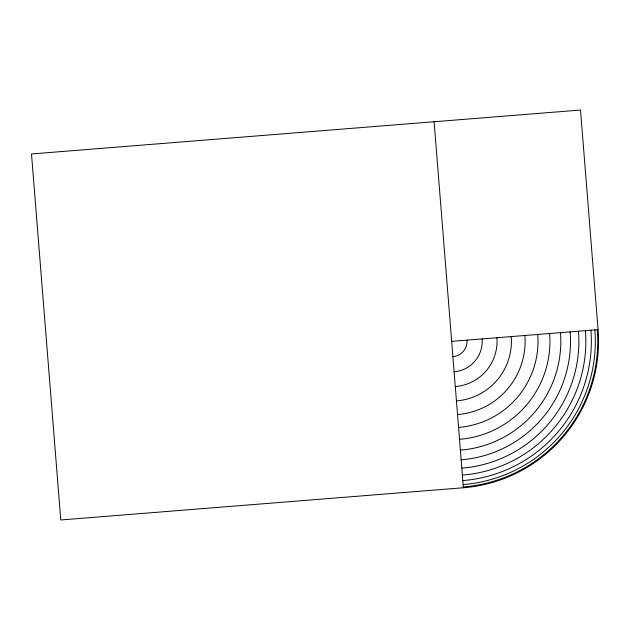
<?xml version="1.0" encoding="UTF-8"?>
<svg xmlns="http://www.w3.org/2000/svg" width="630" height="630" viewBox="0 0 630 630"><rect width="100%" height="100%" fill="white"/><g stroke="black" fill="none" stroke-linecap="round" stroke-linejoin="round"><path stroke-width="0.94" d="M451.678 341.35L598.075 329.64L580.506 110.037L31.5 153.956L60.779 519.963L463.389 487.754A146.869 146.869 0 0 0 598.075 329.64M434.109 121.747L463.389 487.754M496.912 337.735A45.384 45.384 0 0 1 455.293 386.592M511.221 336.585A59.74 59.74 0 0 1 456.443 400.9M597.287 329.703A146.081 146.081 0 0 1 463.278 486.959M594.877 329.899A143.664 143.664 0 0 1 463.129 484.557M578.466 331.207A127.197 127.197 0 0 1 461.822 468.137M570.119 331.876A118.818 118.818 0 0 1 461.152 459.798M590.909 330.214A139.679 139.679 0 0 1 462.814 480.588M537.729 334.467A86.326 86.326 0 0 1 458.561 427.408M524.877 335.499A73.434 73.434 0 0 1 457.53 414.556M560.472 332.648A109.147 109.147 0 0 1 460.38 450.151M549.636 333.514A98.272 98.272 0 0 1 459.514 439.315M585.42 330.655A134.174 134.174 0 0 1 462.373 475.099M466.98 340.129A15.348 15.348 0 0 1 452.899 356.659M482.115 338.916A30.539 30.539 0 0 1 454.112 371.794"/></g></svg>
